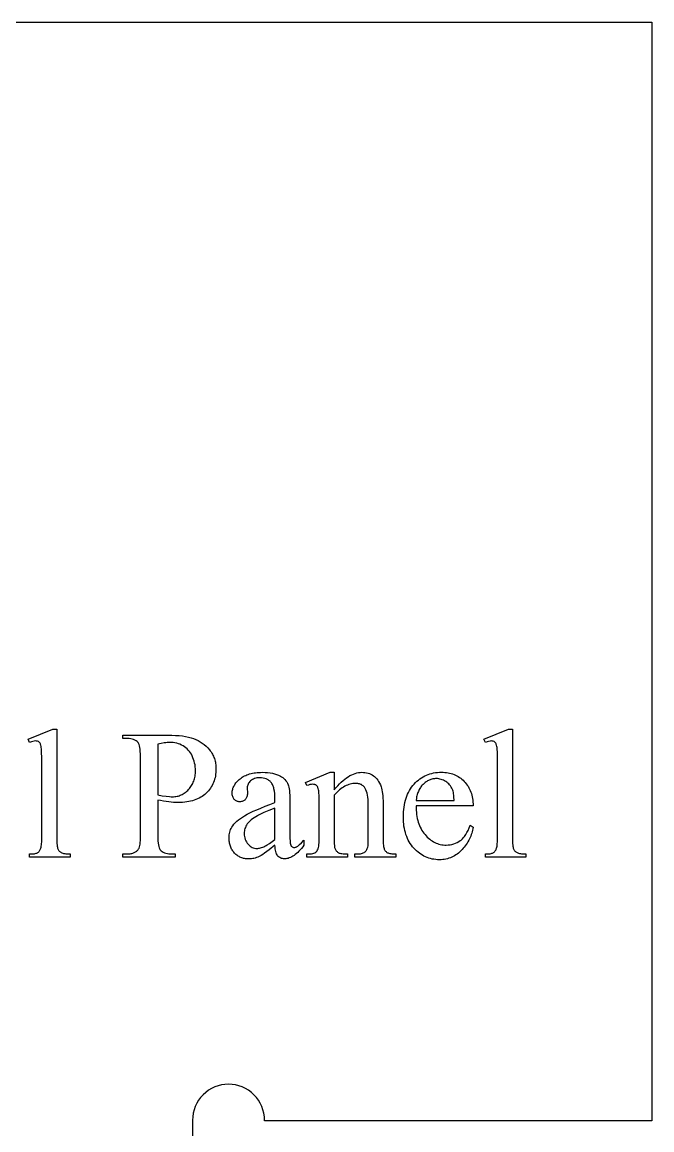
# Model space of a CAD drawing. Extents: x 0 to 152, y -19 to 71.
# Drawn here: x 70.92 to 75.29, y 60.52 to 68.21 of the extents above; entities that cross this region are included whole.
import ezdxf

# ---------------------------------------------------------------- set-up
doc = ezdxf.new("R2010")
doc.units = 0
doc.layers.get('0').update_dxf_attribs({"linetype": 'CONTINUOUS'})

msp = doc.modelspace()

# ---------------------------------------------------------------- linework, layer by layer
msp.add_lwpolyline([(68.3388, 68.2081), (75.2853, 68.2081), (75.2853, 60.5831), (72.5978, 60.5831), (72.5975, 60.5865, 0.414214), (72.3475, 60.8365, 0.414214), (72.0975, 60.5865), (72.0978, 60.5831), (72.0978, 59.9581)], format="xyb")
for points in [[(71.1553, 63.3008), (71.1553, 62.5417), (71.1557, 62.5171), (71.1564, 62.5065), (71.1572, 62.497), (71.1583, 62.4887), (71.1597, 62.4815), (71.1612, 62.4754), (71.1631, 62.4705), (71.1652, 62.4662), (71.1675, 62.4623), (71.1701, 62.4586), (71.173, 62.4551), (71.1761, 62.4519), (71.1795, 62.449), (71.1832, 62.4463), (71.1871, 62.4439), (71.1916, 62.4418), (71.197, 62.44), (71.2033, 62.4384), (71.2104, 62.4371), (71.2184, 62.4361), (71.2273, 62.4354), (71.2371, 62.435), (71.2477, 62.4349), (71.2477, 62.4124), (70.9672, 62.4124), (70.9672, 62.4349), (70.9853, 62.4354), (70.9932, 62.436), (71.0003, 62.4369), (71.0066, 62.438), (71.0122, 62.4394), (71.0169, 62.4411), (71.0209, 62.443), (71.0244, 62.4452), (71.0277, 62.4477), (71.0308, 62.4506), (71.0337, 62.4538), (71.0365, 62.4573), (71.039, 62.4612), (71.0413, 62.4653), (71.0434, 62.4699), (71.0453, 62.4751), (71.047, 62.4814), (71.0484, 62.4887), (71.0495, 62.4972), (71.0504, 62.5067), (71.051, 62.5173), (71.0515, 62.5417), (71.0515, 63.0615), (71.0513, 63.1053), (71.0505, 63.1397), (71.0491, 63.1648), (71.0482, 63.1738), (71.0472, 63.1805), (71.0447, 63.1908), (71.0431, 63.1952), (71.0415, 63.1992), (71.0396, 63.2028), (71.0376, 63.2059), (71.0355, 63.2086), (71.0331, 63.2108), (71.0306, 63.2127), (71.0279, 63.2144), (71.0221, 63.2169), (71.0156, 63.2185), (71.0084, 63.219), (70.9998, 63.2183), (70.99, 63.2165), (70.9792, 63.2133), (70.9672, 63.209), (70.9566, 63.2308), (71.1271, 63.3008)], [(74.3179, 63.3008), (74.3179, 62.5417), (74.3184, 62.5171), (74.319, 62.5065), (74.3198, 62.497), (74.3209, 62.4887), (74.3223, 62.4815), (74.3239, 62.4754), (74.3257, 62.4705), (74.3278, 62.4662), (74.3301, 62.4623), (74.3327, 62.4586), (74.3356, 62.4551), (74.3387, 62.4519), (74.3421, 62.449), (74.3458, 62.4463), (74.3497, 62.4439), (74.3542, 62.4418), (74.3596, 62.44), (74.3659, 62.4384), (74.373, 62.4371), (74.381, 62.4361), (74.3899, 62.4354), (74.3997, 62.435), (74.4103, 62.4349), (74.4103, 62.4124), (74.1298, 62.4124), (74.1298, 62.4349), (74.1479, 62.4354), (74.1558, 62.436), (74.1629, 62.4369), (74.1693, 62.438), (74.1748, 62.4394), (74.1796, 62.4411), (74.1836, 62.443), (74.187, 62.4452), (74.1903, 62.4477), (74.1935, 62.4506), (74.1964, 62.4538), (74.1991, 62.4573), (74.2016, 62.4612), (74.2039, 62.4653), (74.206, 62.4699), (74.2079, 62.4751), (74.2096, 62.4814), (74.211, 62.4887), (74.2121, 62.4972), (74.213, 62.5067), (74.2137, 62.5173), (74.2142, 62.5417), (74.2142, 63.0615), (74.2139, 63.1053), (74.2131, 63.1397), (74.2117, 63.1648), (74.2108, 63.1738), (74.2098, 63.1805), (74.2073, 63.1908), (74.2058, 63.1952), (74.2041, 63.1992), (74.2023, 63.2028), (74.2002, 63.2059), (74.1981, 63.2086), (74.1957, 63.2108), (74.1932, 63.2127), (74.1906, 63.2144), (74.1847, 63.2169), (74.1782, 63.2185), (74.1711, 63.219), (74.1624, 63.2183), (74.1526, 63.2165), (74.1418, 63.2133), (74.1298, 63.209), (74.1192, 63.2308), (74.2898, 63.3008)], [(71.8563, 62.8091), (71.8563, 62.5623), (71.8565, 62.5433), (71.8574, 62.5261), (71.8587, 62.5109), (71.8606, 62.4975), (71.8631, 62.486), (71.8661, 62.4765), (71.8678, 62.4724), (71.8697, 62.4688), (71.8716, 62.4656), (71.8738, 62.463), (71.8801, 62.4565), (71.8871, 62.451), (71.895, 62.4462), (71.9036, 62.4424), (71.9129, 62.4394), (71.9231, 62.4372), (71.934, 62.4359), (71.9456, 62.4355), (71.9781, 62.4355), (71.9781, 62.4124), (71.6151, 62.4124), (71.6151, 62.4355), (71.647, 62.4355), (71.6599, 62.436), (71.666, 62.4367), (71.6719, 62.4377), (71.6776, 62.4389), (71.683, 62.4404), (71.6881, 62.4422), (71.693, 62.4442), (71.6977, 62.4466), (71.7022, 62.4492), (71.7064, 62.452), (71.7103, 62.4552), (71.7141, 62.4586), (71.7175, 62.4623), (71.7208, 62.4662), (71.7238, 62.4705), (71.7267, 62.4762), (71.7293, 62.4835), (71.7314, 62.4925), (71.7332, 62.5031), (71.7345, 62.5154), (71.7355, 62.5294), (71.7361, 62.545), (71.7363, 62.5623), (71.7363, 63.1096), (71.736, 63.1287), (71.7352, 63.1458), (71.7339, 63.1611), (71.7321, 63.1745), (71.7297, 63.1859), (71.7268, 63.1955), (71.7252, 63.1996), (71.7234, 63.2032), (71.7215, 63.2063), (71.7194, 63.209), (71.713, 63.2154), (71.7058, 63.221), (71.6978, 63.2257), (71.6891, 63.2296), (71.6797, 63.2326), (71.6695, 63.2347), (71.6586, 63.236), (71.647, 63.2365), (71.6151, 63.2365), (71.6151, 63.2596), (71.9256, 63.2596), (71.9533, 63.2592), (71.9795, 63.2581), (72.0041, 63.2563), (72.0273, 63.2537), (72.049, 63.2504), (72.0691, 63.2464), (72.0878, 63.2416), (72.1049, 63.2361), (72.121, 63.2298), (72.1364, 63.2224), (72.1512, 63.2141), (72.1654, 63.2047), (72.1789, 63.1943), (72.1917, 63.1829), (72.2039, 63.1705), (72.2155, 63.1571), (72.221, 63.1501), (72.226, 63.1429), (72.2308, 63.1355), (72.2352, 63.128), (72.2392, 63.1203), (72.2429, 63.1125), (72.2463, 63.1045), (72.2492, 63.0964), (72.2519, 63.088), (72.2542, 63.0796), (72.2561, 63.0709), (72.2577, 63.0621), (72.2589, 63.0531), (72.2598, 63.044), (72.2603, 63.0347), (72.2605, 63.0253), (72.2602, 63.0125), (72.2594, 63), (72.2581, 62.9878), (72.2562, 62.9759), (72.2538, 62.9642), (72.2509, 62.9529), (72.2474, 62.942), (72.2434, 62.9313), (72.2388, 62.9209), (72.2338, 62.9108), (72.2282, 62.901), (72.222, 62.8915), (72.2153, 62.8823), (72.2081, 62.8734), (72.2004, 62.8649), (72.1921, 62.8566), (72.1833, 62.8487), (72.1741, 62.8414), (72.1644, 62.8345), (72.1543, 62.8282), (72.1438, 62.8223), (72.1328, 62.817), (72.1214, 62.8122), (72.1095, 62.8079), (72.0972, 62.8041), (72.0845, 62.8008), (72.0713, 62.798), (72.0577, 62.7957), (72.0436, 62.7939), (72.0291, 62.7926), (72.0141, 62.7919), (71.9987, 62.7916), (71.9831, 62.7919), (71.9668, 62.7927), (71.95, 62.7941), (71.9325, 62.796), (71.9144, 62.7985), (71.8956, 62.8015), (71.8763, 62.805)], [(71.8563, 62.8447), (71.8875, 62.8393), (71.915, 62.8354), (71.9387, 62.833), (71.9492, 62.8324), (71.9587, 62.8322), (71.9668, 62.8324), (71.9747, 62.833), (71.9825, 62.834), (71.9901, 62.8354), (71.9976, 62.8371), (72.005, 62.8393), (72.0122, 62.8419), (72.0192, 62.8448), (72.0262, 62.8481), (72.033, 62.8519), (72.0396, 62.856), (72.0462, 62.8605), (72.0526, 62.8654), (72.0588, 62.8707), (72.0649, 62.8764), (72.0709, 62.8825), (72.0766, 62.8889), (72.0819, 62.8956), (72.0869, 62.9024), (72.0915, 62.9095), (72.0957, 62.9169), (72.0996, 62.9244), (72.1031, 62.9322), (72.1062, 62.9402), (72.109, 62.9485), (72.1114, 62.957), (72.1134, 62.9657), (72.1151, 62.9747), (72.1164, 62.9838), (72.1173, 62.9933), (72.1179, 63.0029), (72.118, 63.0128), (72.1177, 63.0264), (72.1166, 63.0398), (72.1149, 63.0529), (72.1124, 63.0658), (72.1093, 63.0785), (72.1054, 63.0909), (72.1008, 63.103), (72.0955, 63.1149), (72.0896, 63.1264), (72.0831, 63.137), (72.076, 63.147), (72.0684, 63.1562), (72.0601, 63.1646), (72.0513, 63.1723), (72.0418, 63.1793), (72.0318, 63.1855), (72.0213, 63.191), (72.0105, 63.1958), (71.9993, 63.1998), (71.9878, 63.2031), (71.9759, 63.2057), (71.9636, 63.2075), (71.951, 63.2086), (71.9381, 63.209), (71.9299, 63.2088), (71.921, 63.2082), (71.9117, 63.2073), (71.9017, 63.206), (71.8801, 63.2023), (71.8563, 63.1971)], [(72.6697, 62.4949), (72.6298, 62.4644), (72.598, 62.4411), (72.5852, 62.4322), (72.5745, 62.425), (72.5658, 62.4197), (72.5591, 62.4161), (72.5506, 62.4125), (72.542, 62.4093), (72.5332, 62.4066), (72.5243, 62.4044), (72.5153, 62.4027), (72.5061, 62.4015), (72.4967, 62.4008), (72.4873, 62.4005), (72.4799, 62.4007), (72.4728, 62.4011), (72.4658, 62.4019), (72.4589, 62.403), (72.4522, 62.4045), (72.4457, 62.4062), (72.4394, 62.4083), (72.4332, 62.4107), (72.4271, 62.4134), (72.4213, 62.4164), (72.4156, 62.4197), (72.41, 62.4234), (72.4047, 62.4273), (72.3994, 62.4316), (72.3944, 62.4362), (72.3895, 62.4411), (72.3849, 62.4463), (72.3805, 62.4517), (72.3764, 62.4572), (72.3727, 62.463), (72.3692, 62.469), (72.3661, 62.4752), (72.3632, 62.4816), (72.3607, 62.4881), (72.3584, 62.4949), (72.3565, 62.5019), (72.3548, 62.5091), (72.3535, 62.5164), (72.3524, 62.524), (72.3517, 62.5318), (72.3512, 62.5398), (72.3511, 62.548), (72.3514, 62.5582), (72.3523, 62.5682), (72.3537, 62.5778), (72.3558, 62.587), (72.3584, 62.5959), (72.3616, 62.6044), (72.3654, 62.6126), (72.3698, 62.6204), (72.3768, 62.631), (72.385, 62.6414), (72.3944, 62.6516), (72.4049, 62.6617), (72.4166, 62.6716), (72.4295, 62.6813), (72.4436, 62.691), (72.4589, 62.7004), (72.476, 62.71), (72.4958, 62.7202), (72.5182, 62.7308), (72.5433, 62.742), (72.5709, 62.7536), (72.6012, 62.7658), (72.6342, 62.7784), (72.6697, 62.7916), (72.6697, 62.8141), (72.6693, 62.8347), (72.668, 62.8536), (72.6659, 62.8708), (72.6629, 62.8863), (72.6611, 62.8934), (72.6591, 62.9001), (72.6569, 62.9064), (72.6544, 62.9123), (72.6518, 62.9177), (72.6489, 62.9228), (72.6458, 62.9274), (72.6425, 62.9316), (72.639, 62.9354), (72.6354, 62.939), (72.6315, 62.9424), (72.6274, 62.9455), (72.6231, 62.9484), (72.6187, 62.951), (72.614, 62.9534), (72.6092, 62.9555), (72.5989, 62.959), (72.5879, 62.9614), (72.5761, 62.9629), (72.5635, 62.9634), (72.5539, 62.9631), (72.5448, 62.9621), (72.5363, 62.9604), (72.5282, 62.9581), (72.5207, 62.9551), (72.5136, 62.9515), (72.5071, 62.9472), (72.501, 62.9422), (72.4955, 62.9368), (72.4906, 62.9312), (72.4866, 62.9254), (72.4832, 62.9194), (72.4806, 62.9132), (72.4788, 62.9068), (72.4777, 62.9002), (72.4773, 62.8935), (72.4785, 62.8572), (72.4783, 62.8502), (72.4776, 62.8437), (72.4765, 62.8375), (72.4749, 62.8318), (72.4728, 62.8264), (72.4703, 62.8215), (72.4673, 62.817), (72.4639, 62.8129), (72.46, 62.8092), (72.4559, 62.806), (72.4516, 62.8033), (72.4469, 62.8011), (72.442, 62.7994), (72.4367, 62.7982), (72.4312, 62.7975), (72.4254, 62.7972), (72.4198, 62.7975), (72.4144, 62.7983), (72.4093, 62.7995), (72.4044, 62.8013), (72.3998, 62.8036), (72.3955, 62.8064), (72.3914, 62.8097), (72.3876, 62.8135), (72.3842, 62.8177), (72.3812, 62.8224), (72.3787, 62.8273), (72.3766, 62.8327), (72.375, 62.8384), (72.3739, 62.8445), (72.3732, 62.851), (72.3729, 62.8578), (72.3732, 62.8645), (72.3738, 62.8711), (72.3749, 62.8777), (72.3764, 62.8842), (72.3783, 62.8906), (72.3807, 62.8969), (72.3835, 62.9032), (72.3867, 62.9094), (72.3903, 62.9155), (72.3944, 62.9216), (72.3989, 62.9276), (72.4039, 62.9335), (72.4092, 62.9394), (72.415, 62.9452), (72.4213, 62.9509), (72.4279, 62.9566), (72.435, 62.962), (72.4424, 62.9671), (72.4501, 62.9718), (72.4582, 62.9762), (72.4666, 62.9803), (72.4754, 62.984), (72.4845, 62.9873), (72.494, 62.9903), (72.5038, 62.9929), (72.514, 62.9952), (72.5245, 62.9972), (72.5354, 62.9987), (72.5466, 63), (72.5581, 63.0008), (72.57, 63.0014), (72.5822, 63.0015), (72.6009, 63.0011), (72.6186, 62.9999), (72.6356, 62.9979), (72.6516, 62.9951), (72.6668, 62.9915), (72.6811, 62.9871), (72.6946, 62.9819), (72.7072, 62.9759), (72.7161, 62.9707), (72.7244, 62.9649), (72.7321, 62.9583), (72.7392, 62.9511), (72.7457, 62.9432), (72.7516, 62.9346), (72.7569, 62.9253), (72.7616, 62.9153), (72.7642, 62.9077), (72.7665, 62.8984), (72.7684, 62.8873), (72.77, 62.8744), (72.7712, 62.8598), (72.7721, 62.8434), (72.7726, 62.8253), (72.7728, 62.8054), (72.7728, 62.6111), (72.773, 62.5741), (72.7736, 62.5451), (72.7746, 62.524), (72.7752, 62.5164), (72.7759, 62.5108), (72.7777, 62.5023), (72.7801, 62.4954), (72.7829, 62.49), (72.7845, 62.4879), (72.7862, 62.4861), (72.79, 62.4834), (72.794, 62.4814), (72.7982, 62.4802), (72.8028, 62.4799), (72.8076, 62.4801), (72.8122, 62.4809), (72.8164, 62.4823), (72.8203, 62.4842), (72.8284, 62.4901), (72.8395, 62.4997), (72.8537, 62.5129), (72.8709, 62.5298), (72.8709, 62.4949), (72.8622, 62.4835), (72.8535, 62.4729), (72.8449, 62.463), (72.8363, 62.4538), (72.8278, 62.4454), (72.8193, 62.4377), (72.8109, 62.4308), (72.8025, 62.4246), (72.7942, 62.4191), (72.7859, 62.4143), (72.7776, 62.4103), (72.7694, 62.407), (72.7613, 62.4044), (72.7532, 62.4026), (72.7452, 62.4015), (72.7372, 62.4011), (72.7297, 62.4015), (72.7227, 62.4025), (72.716, 62.4041), (72.7097, 62.4064), (72.7038, 62.4094), (72.6983, 62.4131), (72.6932, 62.4174), (72.6885, 62.4224), (72.6842, 62.4282), (72.6805, 62.4349), (72.6773, 62.4425), (72.6747, 62.4511), (72.6726, 62.4606), (72.6711, 62.4711), (72.6701, 62.4825)], [(73.0802, 62.8803), (73.0927, 62.895), (73.1052, 62.9087), (73.1176, 62.9215), (73.1299, 62.9334), (73.1421, 62.9443), (73.1543, 62.9542), (73.1664, 62.9632), (73.1784, 62.9712), (73.1904, 62.9783), (73.2023, 62.9845), (73.2141, 62.9897), (73.2258, 62.994), (73.2375, 62.9973), (73.2491, 62.9997), (73.2606, 63.0011), (73.272, 63.0015), (73.2835, 63.0012), (73.2946, 63.0001), (73.3053, 62.9983), (73.3156, 62.9957), (73.3255, 62.9924), (73.3349, 62.9884), (73.344, 62.9836), (73.3526, 62.9781), (73.3608, 62.9718), (73.3686, 62.9645), (73.376, 62.9563), (73.3829, 62.9471), (73.3894, 62.937), (73.3955, 62.9259), (73.4011, 62.9139), (73.4063, 62.901), (73.4096, 62.891), (73.4123, 62.8797), (73.4147, 62.8672), (73.4166, 62.8535), (73.4181, 62.8385), (73.4192, 62.8222), (73.4199, 62.8047), (73.4201, 62.786), (73.4201, 62.5417), (73.4206, 62.5167), (73.4213, 62.5059), (73.4223, 62.4961), (73.4235, 62.4874), (73.425, 62.4799), (73.4268, 62.4734), (73.4288, 62.468), (73.4307, 62.4642), (73.4328, 62.4606), (73.4352, 62.4572), (73.4378, 62.4541), (73.4407, 62.4511), (73.4439, 62.4484), (73.4473, 62.4459), (73.451, 62.4436), (73.4552, 62.4416), (73.4603, 62.4398), (73.4661, 62.4383), (73.4728, 62.4371), (73.4803, 62.4361), (73.4885, 62.4354), (73.5075, 62.4349), (73.5075, 62.4124), (73.2245, 62.4124), (73.2245, 62.4349), (73.2364, 62.4349), (73.246, 62.4351), (73.2549, 62.4356), (73.263, 62.4366), (73.2704, 62.4379), (73.277, 62.4396), (73.2828, 62.4417), (73.2879, 62.4442), (73.2923, 62.4471), (73.2961, 62.4503), (73.2997, 62.4539), (73.3029, 62.4578), (73.3058, 62.4621), (73.3084, 62.4668), (73.3108, 62.4718), (73.3128, 62.4772), (73.3145, 62.483), (73.3156, 62.4902), (73.3164, 62.5023), (73.3168, 62.5195), (73.317, 62.5417), (73.317, 62.776), (73.3167, 62.7949), (73.3157, 62.8124), (73.3141, 62.8286), (73.3119, 62.8434), (73.3091, 62.8569), (73.3056, 62.8691), (73.3014, 62.8799), (73.2967, 62.8894), (73.294, 62.8937), (73.2912, 62.8977), (73.2881, 62.9014), (73.2848, 62.9048), (73.2813, 62.908), (73.2775, 62.9109), (73.2736, 62.9135), (73.2694, 62.9159), (73.265, 62.9179), (73.2604, 62.9197), (73.2556, 62.9213), (73.2506, 62.9225), (73.2453, 62.9235), (73.2399, 62.9241), (73.2283, 62.9247), (73.219, 62.9244), (73.2097, 62.9234), (73.2004, 62.9218), (73.1911, 62.9196), (73.1819, 62.9168), (73.1726, 62.9133), (73.1633, 62.9092), (73.1541, 62.9044), (73.1448, 62.899), (73.1356, 62.893), (73.1263, 62.8863), (73.1171, 62.879), (73.1079, 62.8711), (73.0986, 62.8625), (73.0894, 62.8533), (73.0802, 62.8435), (73.0802, 62.5417), (73.0806, 62.5154), (73.0812, 62.5044), (73.0819, 62.4947), (73.0829, 62.4864), (73.0841, 62.4795), (73.0855, 62.474), (73.0871, 62.4699), (73.0894, 62.4655), (73.0919, 62.4614), (73.0946, 62.4576), (73.0975, 62.4542), (73.1006, 62.451), (73.1039, 62.4481), (73.1074, 62.4456), (73.1111, 62.4433), (73.1154, 62.4413), (73.1207, 62.4396), (73.127, 62.4382), (73.1343, 62.437), (73.1426, 62.4361), (73.1518, 62.4354), (73.1733, 62.4349), (73.1733, 62.4124), (72.8903, 62.4124), (72.8903, 62.4349), (72.9028, 62.4349), (72.9132, 62.4352), (72.9229, 62.4363), (72.9316, 62.438), (72.9394, 62.4404), (72.9463, 62.4435), (72.9524, 62.4473), (72.9575, 62.4519), (72.9618, 62.4571), (72.9654, 62.4632), (72.9685, 62.4707), (72.9711, 62.4794), (72.9733, 62.4893), (72.975, 62.5005), (72.9762, 62.513), (72.9769, 62.5267), (72.9771, 62.5417), (72.9771, 62.7541), (72.9768, 62.8006), (72.9759, 62.8371), (72.9745, 62.8634), (72.9735, 62.8728), (72.9724, 62.8797), (72.9698, 62.8901), (72.9682, 62.8946), (72.9665, 62.8986), (72.9646, 62.9022), (72.9626, 62.9054), (72.9604, 62.9081), (72.9581, 62.9103), (72.9555, 62.9122), (72.9528, 62.9139), (72.9499, 62.9153), (72.9467, 62.9164), (72.9398, 62.9179), (72.9321, 62.9184), (72.9229, 62.9179), (72.9129, 62.9161), (72.902, 62.9132), (72.8903, 62.9091), (72.8809, 62.9316), (73.0533, 63.0015), (73.0802, 63.0015)], [(73.6494, 62.7691), (73.6495, 62.7534), (73.6502, 62.7381), (73.6514, 62.7233), (73.653, 62.7088), (73.6551, 62.6948), (73.6578, 62.6813), (73.6609, 62.6681), (73.6645, 62.6554), (73.6686, 62.6431), (73.6732, 62.6313), (73.6783, 62.6199), (73.6839, 62.6089), (73.69, 62.5983), (73.6966, 62.5882), (73.7037, 62.5785), (73.7112, 62.5692), (73.7191, 62.5604), (73.7272, 62.5522), (73.7354, 62.5446), (73.7438, 62.5375), (73.7524, 62.531), (73.7612, 62.525), (73.7701, 62.5197), (73.7792, 62.5148), (73.7884, 62.5106), (73.7979, 62.5069), (73.8075, 62.5038), (73.8172, 62.5013), (73.8272, 62.4993), (73.8373, 62.4979), (73.8476, 62.497), (73.858, 62.4967), (73.8719, 62.4972), (73.8852, 62.4987), (73.8982, 62.5011), (73.9106, 62.5045), (73.9226, 62.5088), (73.9341, 62.5141), (73.9452, 62.5204), (73.9558, 62.5277), (73.961, 62.5317), (73.966, 62.5361), (73.9709, 62.5408), (73.9758, 62.5459), (73.9805, 62.5513), (73.9851, 62.557), (73.994, 62.5696), (74.0025, 62.5835), (74.0106, 62.5988), (74.0182, 62.6155), (74.0255, 62.6336), (74.0449, 62.6211), (74.043, 62.6104), (74.0408, 62.5999), (74.0382, 62.5895), (74.0352, 62.5792), (74.0318, 62.5691), (74.028, 62.559), (74.0238, 62.5491), (74.0192, 62.5393), (74.0143, 62.5296), (74.0089, 62.52), (74.0032, 62.5106), (73.9971, 62.5013), (73.9905, 62.4921), (73.9836, 62.483), (73.9763, 62.474), (73.9686, 62.4652), (73.9606, 62.4567), (73.9524, 62.4487), (73.9438, 62.4413), (73.9351, 62.4344), (73.9261, 62.4281), (73.9168, 62.4223), (73.9073, 62.4171), (73.8976, 62.4125), (73.8876, 62.4083), (73.8773, 62.4048), (73.8668, 62.4018), (73.8561, 62.3993), (73.8451, 62.3974), (73.8338, 62.396), (73.8223, 62.3952), (73.8106, 62.3949), (73.7978, 62.3952), (73.7853, 62.3961), (73.7729, 62.3977), (73.7609, 62.3999), (73.749, 62.4027), (73.7374, 62.4062), (73.726, 62.4103), (73.7149, 62.415), (73.704, 62.4203), (73.6933, 62.4262), (73.6828, 62.4328), (73.6726, 62.44), (73.6626, 62.4479), (73.6529, 62.4564), (73.6434, 62.4654), (73.6341, 62.4752), (73.6252, 62.4854), (73.6169, 62.4961), (73.6091, 62.5072), (73.6019, 62.5188), (73.5953, 62.5307), (73.5893, 62.5432), (73.5839, 62.556), (73.579, 62.5693), (73.5747, 62.583), (73.571, 62.5971), (73.5678, 62.6117), (73.5652, 62.6267), (73.5632, 62.6421), (73.5618, 62.658), (73.5609, 62.6743), (73.5607, 62.691), (73.5609, 62.7091), (73.5618, 62.7267), (73.5633, 62.7438), (73.5654, 62.7604), (73.568, 62.7765), (73.5712, 62.7921), (73.5751, 62.8071), (73.5795, 62.8217), (73.5845, 62.8357), (73.5901, 62.8493), (73.5962, 62.8623), (73.603, 62.8749), (73.6104, 62.8869), (73.6183, 62.8985), (73.6268, 62.9095), (73.6359, 62.92), (73.6455, 62.93), (73.6554, 62.9393), (73.6655, 62.9479), (73.676, 62.956), (73.6867, 62.9633), (73.6978, 62.9701), (73.7092, 62.9762), (73.7208, 62.9816), (73.7328, 62.9864), (73.7451, 62.9906), (73.7576, 62.9941), (73.7705, 62.997), (73.7836, 62.9993), (73.7971, 63.0009), (73.8109, 63.0018), (73.8249, 63.0022), (73.8368, 63.0019), (73.8484, 63.0012), (73.8598, 62.9999), (73.8709, 62.9982), (73.8817, 62.996), (73.8923, 62.9933), (73.9025, 62.99), (73.9126, 62.9863), (73.9223, 62.9821), (73.9318, 62.9774), (73.941, 62.9722), (73.9499, 62.9665), (73.9586, 62.9603), (73.967, 62.9536), (73.9751, 62.9464), (73.983, 62.9388), (73.9905, 62.9307), (73.9975, 62.9222), (74.004, 62.9135), (74.0101, 62.9044), (74.0156, 62.8949), (74.0207, 62.8852), (74.0253, 62.8751), (74.0294, 62.8646), (74.033, 62.8539), (74.0362, 62.8428), (74.0388, 62.8313), (74.041, 62.8196), (74.0427, 62.8075), (74.0439, 62.795), (74.0446, 62.7822), (74.0449, 62.7691)], [(73.6494, 62.8054), (73.9143, 62.8054), (73.9123, 62.8308), (73.911, 62.842), (73.9094, 62.8522), (73.9077, 62.8614), (73.9057, 62.8696), (73.9035, 62.8767), (73.9012, 62.8828), (73.897, 62.8913), (73.8924, 62.8994), (73.8873, 62.907), (73.8817, 62.9141), (73.8757, 62.9207), (73.8691, 62.9269), (73.8621, 62.9326), (73.8546, 62.9378), (73.8468, 62.9425), (73.839, 62.9466), (73.831, 62.95), (73.823, 62.9528), (73.8149, 62.955), (73.8066, 62.9566), (73.7983, 62.9575), (73.7899, 62.9578), (73.7835, 62.9577), (73.7772, 62.9572), (73.7709, 62.9564), (73.7647, 62.9553), (73.7586, 62.9539), (73.7526, 62.9521), (73.7467, 62.9501), (73.7408, 62.9477), (73.7351, 62.9451), (73.7294, 62.9421), (73.7238, 62.9388), (73.7183, 62.9351), (73.7129, 62.9312), (73.7076, 62.927), (73.6972, 62.9175), (73.6922, 62.9124), (73.6875, 62.9069), (73.683, 62.9013), (73.6788, 62.8954), (73.6749, 62.8892), (73.6713, 62.8829), (73.6679, 62.8762), (73.6648, 62.8693), (73.6619, 62.8622), (73.6593, 62.8548), (73.657, 62.8472), (73.6549, 62.8393), (73.6531, 62.8312), (73.6516, 62.8228)], [(72.6697, 62.5355), (72.6697, 62.7535), (72.6267, 62.7361), (72.5921, 62.7215), (72.5658, 62.7096), (72.5558, 62.7046), (72.5479, 62.7004), (72.536, 62.6935), (72.525, 62.6865), (72.5148, 62.6794), (72.5056, 62.6723), (72.4972, 62.6651), (72.4897, 62.6578), (72.483, 62.6504), (72.4773, 62.6429), (72.4723, 62.6353), (72.468, 62.6276), (72.4643, 62.6196), (72.4614, 62.6115), (72.459, 62.6032), (72.4574, 62.5948), (72.4564, 62.5861), (72.456, 62.5773), (72.4565, 62.5663), (72.4577, 62.5558), (72.4598, 62.5457), (72.4628, 62.5362), (72.4665, 62.5271), (72.4712, 62.5185), (72.4766, 62.5103), (72.4829, 62.5027), (72.4898, 62.4957), (72.4969, 62.4897), (72.5042, 62.4846), (72.5118, 62.4804), (72.5197, 62.4772), (72.5278, 62.4748), (72.5361, 62.4734), (72.5448, 62.473), (72.5508, 62.4732), (72.5571, 62.474), (72.5636, 62.4752), (72.5704, 62.4769), (72.5774, 62.4791), (72.5846, 62.4818), (72.5921, 62.4849), (72.5997, 62.4886), (72.6077, 62.4928), (72.6158, 62.4974), (72.6329, 62.5081), (72.6508, 62.5208)]]:
    msp.add_lwpolyline(points, close=True)

doc.saveas('drawing.dxf')
